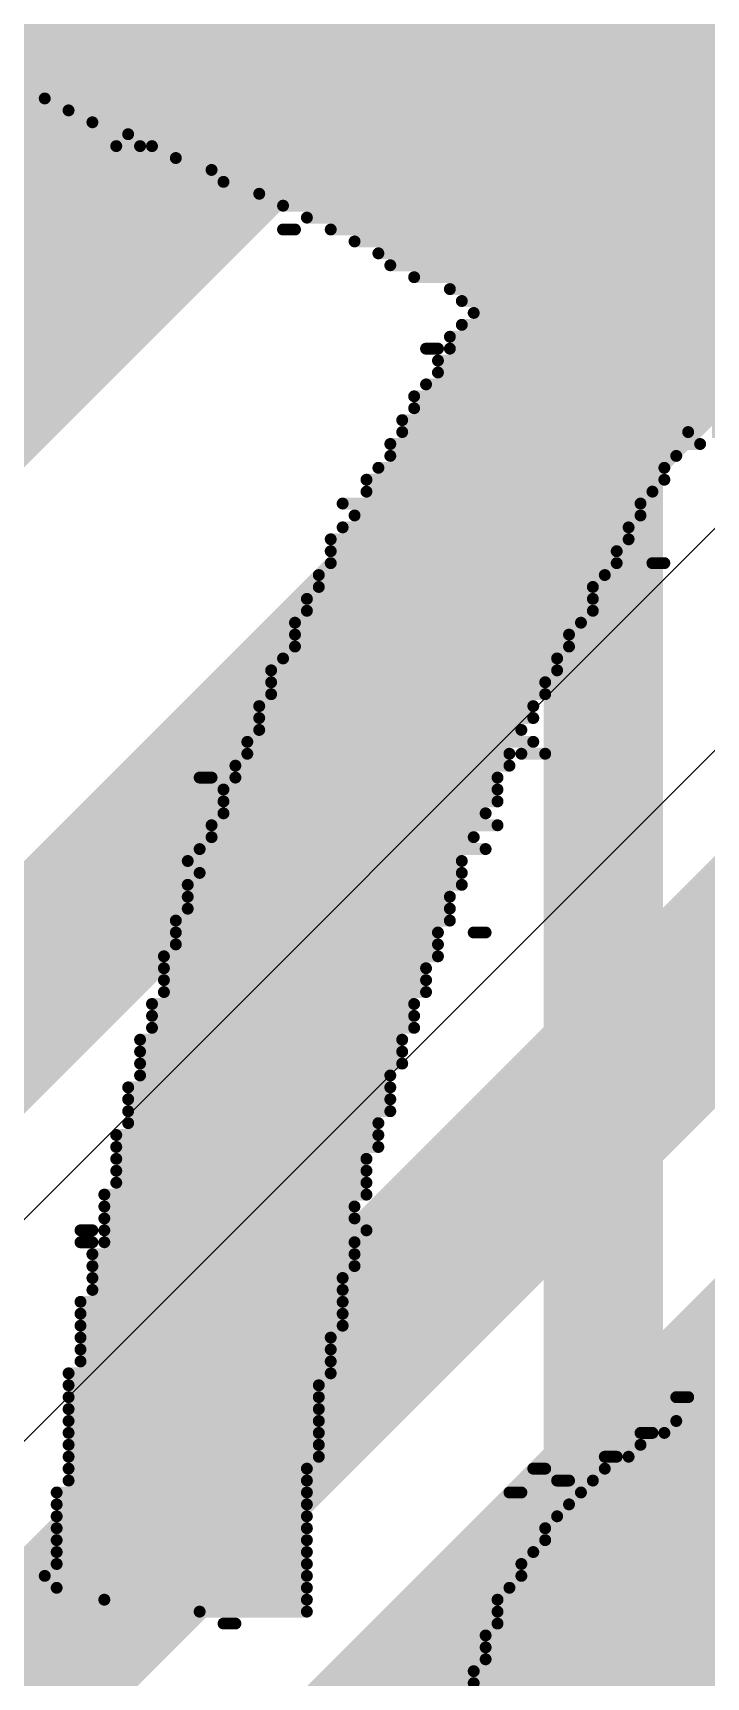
# Model space of a CAD drawing. Header units: inches. Extents: x -0.9 to 13.3, y -2.2 to 2.7.
# Drawn here: x 1.0454 to 1.1019, y -0.3145 to -0.1765 of the extents above; entities that cross this region are included whole.
import ezdxf

# ---------------------------------------------------------------- set-up
doc = ezdxf.new("R2010")
doc.units = ezdxf.units.IN
doc.header["$MEASUREMENT"] = 0
for name, color, linetype in [('Board Outline', 216, 'Continuous'), ('Bottom Layer', 5, 'Continuous'), ('Bottom Overlay', 54, 'Continuous'), ('Dimension', 6, 'Continuous'), ('Top Layer', 1, 'Continuous'), ('Top Overlay', 2, 'Continuous'), ('Top Paste', 8, 'Continuous'), ('Top Solder', 216, 'Continuous')]:
    doc.layers.add(name, color=color, linetype=linetype)

# ---------------------------------------------------------------- blocks, each defined once
blk = doc.blocks.new('TSOT_23_6_83')
at = {"layer": 'Top Layer'}
for points in [[(-0.06693, 0.04921), (-0.02756, 0.04921), (-0.02756, 0.02559), (-0.06693, 0.02559)], [(0.02756, 0.04921), (0.06693, 0.04921), (0.06693, 0.02559), (0.02756, 0.02559)], [(-0.06693, 0.01181), (-0.02756, 0.01181), (-0.02756, -0.01181), (-0.06693, -0.01181)], [(0.02756, 0.01181), (0.06693, 0.01181), (0.06693, -0.01181), (0.02756, -0.01181)], [(-0.06693, -0.02559), (-0.02756, -0.02559), (-0.02756, -0.04921), (-0.06693, -0.04921)], [(0.02756, -0.02559), (0.06693, -0.02559), (0.06693, -0.04921), (0.02756, -0.04921)]]:
    blk.add_hatch(color=1, dxfattribs=at).paths.add_polyline_path(points)
at = {"layer": 'Top Paste'}
for points in [[(-0.06693, 0.04921), (-0.02756, 0.04921), (-0.02756, 0.02559), (-0.06693, 0.02559)], [(0.02756, 0.04921), (0.06693, 0.04921), (0.06693, 0.02559), (0.02756, 0.02559)], [(-0.06693, 0.01181), (-0.02756, 0.01181), (-0.02756, -0.01181), (-0.06693, -0.01181)], [(0.02756, 0.01181), (0.06693, 0.01181), (0.06693, -0.01181), (0.02756, -0.01181)], [(-0.06693, -0.02559), (-0.02756, -0.02559), (-0.02756, -0.04921), (-0.06693, -0.04921)], [(0.02756, -0.02559), (0.06693, -0.02559), (0.06693, -0.04921), (0.02756, -0.04921)]]:
    blk.add_hatch(color=8, dxfattribs=at).paths.add_polyline_path(points)
at = {"layer": 'Top Solder'}
for points in [[(-0.07093, 0.05321), (-0.02356, 0.05321), (-0.02356, 0.02159), (-0.07093, 0.02159)], [(0.02356, 0.05321), (0.07093, 0.05321), (0.07093, 0.02159), (0.02356, 0.02159)], [(-0.07093, 0.01581), (-0.02356, 0.01581), (-0.02356, -0.01581), (-0.07093, -0.01581)], [(0.02356, 0.01581), (0.07093, 0.01581), (0.07093, -0.01581), (0.02356, -0.01581)], [(-0.07093, -0.02159), (-0.02356, -0.02159), (-0.02356, -0.05321), (-0.07093, -0.05321)], [(0.02356, -0.02159), (0.07093, -0.02159), (0.07093, -0.05321), (0.02356, -0.05321)]]:
    blk.add_hatch(color=216, dxfattribs=at).paths.add_polyline_path(points)
at = {"layer": 'Top Overlay'}
for points in [[(-0.034, 0.059, 0.005, 0.005, 0), (-0.034, 0.054, 0.005, 0.005, 0)], [(0.034, 0.059, 0.005, 0.005, 0), (-0.034, 0.059, 0.005, 0.005, 0)], [(0.034, 0.059, 0.005, 0.005, 0), (0.034, 0.054, 0.005, 0.005, 0)], [(-0.073, 0.038, 0.005, 0.005, 0), (-0.078, 0.043, 0.005, 0.005, 0)], [(-0.078, 0.043, 0.005, 0.005, 0), (-0.078, 0.033, 0.005, 0.005, 0)], [(-0.073, 0.038, 0.005, 0.005, 0), (-0.078, 0.033, 0.005, 0.005, 0)], [(-0.034, -0.054, 0.005, 0.005, 0), (-0.034, -0.059, 0.005, 0.005, 0)], [(0.034, -0.054, 0.005, 0.005, 0), (0.034, -0.059, 0.005, 0.005, 0)], [(0.034, -0.059, 0.005, 0.005, 0), (-0.034, -0.059, 0.005, 0.005, 0)]]:
    blk.add_lwpolyline(points, format="xyseb", dxfattribs=at)
for points in [[(-0.03525, 0.059, 0.0025, 0.0025, 1), (-0.03275, 0.059, 0.0025, 0.0025, 1)], [(-0.03525, 0.059, 0.0025, 0.0025, 1), (-0.03275, 0.059, 0.0025, 0.0025, 1)], [(0.03275, 0.059, 0.0025, 0.0025, 1), (0.03525, 0.059, 0.0025, 0.0025, 1)], [(0.03275, 0.059, 0.0025, 0.0025, 1), (0.03525, 0.059, 0.0025, 0.0025, 1)], [(-0.03525, 0.054, 0.0025, 0.0025, 1), (-0.03275, 0.054, 0.0025, 0.0025, 1)], [(0.03275, 0.054, 0.0025, 0.0025, 1), (0.03525, 0.054, 0.0025, 0.0025, 1)], [(-0.07925, 0.043, 0.0025, 0.0025, 1), (-0.07675, 0.043, 0.0025, 0.0025, 1)], [(-0.07925, 0.043, 0.0025, 0.0025, 1), (-0.07675, 0.043, 0.0025, 0.0025, 1)], [(-0.07425, 0.038, 0.0025, 0.0025, 1), (-0.07175, 0.038, 0.0025, 0.0025, 1)], [(-0.07425, 0.038, 0.0025, 0.0025, 1), (-0.07175, 0.038, 0.0025, 0.0025, 1)], [(-0.07925, 0.033, 0.0025, 0.0025, 1), (-0.07675, 0.033, 0.0025, 0.0025, 1)], [(-0.07925, 0.033, 0.0025, 0.0025, 1), (-0.07675, 0.033, 0.0025, 0.0025, 1)], [(-0.03525, -0.054, 0.0025, 0.0025, 1), (-0.03275, -0.054, 0.0025, 0.0025, 1)], [(0.03275, -0.054, 0.0025, 0.0025, 1), (0.03525, -0.054, 0.0025, 0.0025, 1)], [(-0.03525, -0.059, 0.0025, 0.0025, 1), (-0.03275, -0.059, 0.0025, 0.0025, 1)], [(-0.03525, -0.059, 0.0025, 0.0025, 1), (-0.03275, -0.059, 0.0025, 0.0025, 1)], [(0.03275, -0.059, 0.0025, 0.0025, 1), (0.03525, -0.059, 0.0025, 0.0025, 1)], [(0.03275, -0.059, 0.0025, 0.0025, 1), (0.03525, -0.059, 0.0025, 0.0025, 1)]]:
    blk.add_lwpolyline(points, format="xyseb", close=True, dxfattribs=at)

msp = doc.modelspace()

# ---------------------------------------------------------------- linework, layer by layer
at = {"layer": 'Board Outline'}
msp.add_lwpolyline([(1.99867, 0.21567, 0.01, 0.01, -1.122171), (-0.01159, -1.51329, 0.01, 0.01, 0)], format="xyseb", dxfattribs=at)
at = {"layer": 'Bottom Layer'}
for p, q in [((0.8333, -0.48749), (1.15422, -0.16657)), ((1.15453, -0.18488), (0.82408, -0.51533))]:
    msp.add_line(p, q, dxfattribs=at)
for points in [[(0.79924, -0.44076, 0.025, 0.025, 0), (1.1005, -0.1395, 0.025, 0.025, 0)], [(0.82357, -0.47776, 0.015, 0.015, 0), (1.14799, -0.15334, 0.015, 0.015, 0)], [(0.70852, -0.6858, 0.015, 0.015, 0), (1.20009, -0.19424, 0.015, 0.015, 0)], [(0.83381, -0.52506, 0.015, 0.015, 0), (1.16426, -0.19461, 0.015, 0.015, 0)], [(0.75238, -0.67369, 0.015, 0.015, 0), (1.19605, -0.23002, 0.015, 0.015, 0)]]:
    msp.add_lwpolyline(points, format="xyseb", dxfattribs=at)
at = {"layer": 'Bottom Overlay'}
for points in [[(1.0324, -0.17605, 0.001, 0.001, 0), (1.2054, -0.17605, 0.001, 0.001, 0)], [(1.0344, -0.17705, 0.001, 0.001, 0), (1.2064, -0.17705, 0.001, 0.001, 0)], [(1.0364, -0.17805, 0.001, 0.001, 0), (1.2074, -0.17805, 0.001, 0.001, 0)], [(1.0394, -0.17905, 0.001, 0.001, 0), (1.2094, -0.17905, 0.001, 0.001, 0)], [(1.0414, -0.18005, 0.001, 0.001, 0), (1.2104, -0.18005, 0.001, 0.001, 0)], [(1.0434, -0.18105, 0.001, 0.001, 0), (1.2114, -0.18105, 0.001, 0.001, 0)], [(1.0464, -0.18205, 0.001, 0.001, 0), (1.2124, -0.18205, 0.001, 0.001, 0)], [(1.0484, -0.18305, 0.001, 0.001, 0), (1.2134, -0.18305, 0.001, 0.001, 0)], [(1.0504, -0.18405, 0.001, 0.001, 0), (1.2144, -0.18405, 0.001, 0.001, 0)], [(1.0534, -0.18505, 0.001, 0.001, 0), (1.2154, -0.18505, 0.001, 0.001, 0)], [(1.0524, -0.18605, 0.001, 0.001, 0), (1.0544, -0.18605, 0.001, 0.001, 0)], [(1.0554, -0.18605, 0.001, 0.001, 0), (1.2164, -0.18605, 0.001, 0.001, 0)], [(1.0574, -0.18705, 0.001, 0.001, 0), (1.2174, -0.18705, 0.001, 0.001, 0)], [(1.0604, -0.18805, 0.001, 0.001, 0), (1.2194, -0.18805, 0.001, 0.001, 0)], [(1.0614, -0.18905, 0.001, 0.001, 0), (1.2204, -0.18905, 0.001, 0.001, 0)], [(1.0644, -0.19005, 0.001, 0.001, 0), (1.2224, -0.19005, 0.001, 0.001, 0)], [(1.0664, -0.19105, 0.001, 0.001, 0), (1.2224, -0.19105, 0.001, 0.001, 0)], [(1.0684, -0.19205, 0.001, 0.001, 0), (1.2244, -0.19205, 0.001, 0.001, 0)], [(1.0664, -0.19305, 0.001, 0.001, 0), (1.0674, -0.19305, 0.001, 0.001, 0)], [(1.0704, -0.19305, 0.001, 0.001, 0), (1.2244, -0.19305, 0.001, 0.001, 0)], [(1.0724, -0.19405, 0.001, 0.001, 0), (1.2264, -0.19405, 0.001, 0.001, 0)], [(1.0744, -0.19505, 0.001, 0.001, 0), (1.2264, -0.19505, 0.001, 0.001, 0)], [(1.0754, -0.19605, 0.001, 0.001, 0), (1.2284, -0.19605, 0.001, 0.001, 0)], [(1.0774, -0.19705, 0.001, 0.001, 0), (1.2294, -0.19705, 0.001, 0.001, 0)], [(1.0804, -0.19805, 0.001, 0.001, 0), (1.2304, -0.19805, 0.001, 0.001, 0)], [(1.0814, -0.19905, 0.001, 0.001, 0), (1.2314, -0.19905, 0.001, 0.001, 0)], [(1.0824, -0.20005, 0.001, 0.001, 0), (1.2324, -0.20005, 0.001, 0.001, 0)], [(1.0814, -0.20105, 0.001, 0.001, 0), (1.2334, -0.20105, 0.001, 0.001, 0)], [(1.0784, -0.20305, 0.001, 0.001, 0), (1.0794, -0.20305, 0.001, 0.001, 0)], [(1.0804, -0.20205, 0.001, 0.001, 0), (1.2344, -0.20205, 0.001, 0.001, 0)], [(1.0804, -0.20305, 0.001, 0.001, 0), (1.2354, -0.20305, 0.001, 0.001, 0)], [(1.0794, -0.20405, 0.001, 0.001, 0), (1.2374, -0.20405, 0.001, 0.001, 0)], [(1.0784, -0.20605, 0.001, 0.001, 0), (1.2394, -0.20605, 0.001, 0.001, 0)], [(1.0794, -0.20505, 0.001, 0.001, 0), (1.2384, -0.20505, 0.001, 0.001, 0)], [(1.0774, -0.20705, 0.001, 0.001, 0), (1.2404, -0.20705, 0.001, 0.001, 0)], [(1.0774, -0.20805, 0.001, 0.001, 0), (1.2414, -0.20805, 0.001, 0.001, 0)], [(1.0764, -0.20905, 0.001, 0.001, 0), (1.2424, -0.20905, 0.001, 0.001, 0)], [(1.0764, -0.21005, 0.001, 0.001, 0), (1.1004, -0.21005, 0.001, 0.001, 0)], [(1.1024, -0.21005, 0.001, 0.001, 0), (1.2434, -0.21005, 0.001, 0.001, 0)], [(1.0754, -0.21105, 0.001, 0.001, 0), (1.1014, -0.21105, 0.001, 0.001, 0)], [(1.0754, -0.21205, 0.001, 0.001, 0), (1.0994, -0.21205, 0.001, 0.001, 0)], [(1.0734, -0.21405, 0.001, 0.001, 0), (1.0984, -0.21405, 0.001, 0.001, 0)], [(1.0744, -0.21305, 0.001, 0.001, 0), (1.0984, -0.21305, 0.001, 0.001, 0)], [(1.0734, -0.21505, 0.001, 0.001, 0), (1.0974, -0.21505, 0.001, 0.001, 0)], [(1.0714, -0.21605, 0.001, 0.001, 0), (1.0964, -0.21605, 0.001, 0.001, 0)], [(1.0724, -0.21705, 0.001, 0.001, 0), (1.0964, -0.21705, 0.001, 0.001, 0)], [(1.0714, -0.21805, 0.001, 0.001, 0), (1.0954, -0.21805, 0.001, 0.001, 0)], [(1.0704, -0.21905, 0.001, 0.001, 0), (1.0954, -0.21905, 0.001, 0.001, 0)], [(1.0704, -0.22005, 0.001, 0.001, 0), (1.0944, -0.22005, 0.001, 0.001, 0)], [(1.0704, -0.22105, 0.001, 0.001, 0), (1.0944, -0.22105, 0.001, 0.001, 0)], [(1.0974, -0.22105, 0.001, 0.001, 0), (1.0984, -0.22105, 0.001, 0.001, 0)], [(1.0694, -0.22205, 0.001, 0.001, 0), (1.0934, -0.22205, 0.001, 0.001, 0)], [(1.0684, -0.22405, 0.001, 0.001, 0), (1.0924, -0.22405, 0.001, 0.001, 0)], [(1.0694, -0.22305, 0.001, 0.001, 0), (1.0924, -0.22305, 0.001, 0.001, 0)], [(1.0684, -0.22505, 0.001, 0.001, 0), (1.0924, -0.22505, 0.001, 0.001, 0)], [(1.0674, -0.22605, 0.001, 0.001, 0), (1.0914, -0.22605, 0.001, 0.001, 0)], [(1.0674, -0.22705, 0.001, 0.001, 0), (1.0904, -0.22705, 0.001, 0.001, 0)], [(1.0674, -0.22805, 0.001, 0.001, 0), (1.0904, -0.22805, 0.001, 0.001, 0)], [(1.0664, -0.22905, 0.001, 0.001, 0), (1.0894, -0.22905, 0.001, 0.001, 0)], [(1.0654, -0.23005, 0.001, 0.001, 0), (1.0894, -0.23005, 0.001, 0.001, 0)], [(1.0654, -0.23105, 0.001, 0.001, 0), (1.0884, -0.23105, 0.001, 0.001, 0)], [(1.0654, -0.23205, 0.001, 0.001, 0), (1.0884, -0.23205, 0.001, 0.001, 0)], [(1.0644, -0.23305, 0.001, 0.001, 0), (1.0874, -0.23305, 0.001, 0.001, 0)], [(1.0644, -0.23405, 0.001, 0.001, 0), (1.0874, -0.23405, 0.001, 0.001, 0)], [(1.0644, -0.23505, 0.001, 0.001, 0), (1.0864, -0.23505, 0.001, 0.001, 0)], [(1.0634, -0.23605, 0.001, 0.001, 0), (1.0874, -0.23605, 0.001, 0.001, 0)], [(1.0634, -0.23705, 0.001, 0.001, 0), (1.0854, -0.23705, 0.001, 0.001, 0)], [(1.0864, -0.23705, 0.001, 0.001, 0), (1.0884, -0.23705, 0.001, 0.001, 0)], [(1.0594, -0.23905, 0.001, 0.001, 0), (1.0604, -0.23905, 0.001, 0.001, 0)], [(1.0624, -0.23805, 0.001, 0.001, 0), (1.0854, -0.23805, 0.001, 0.001, 0)], [(1.0624, -0.23905, 0.001, 0.001, 0), (1.0844, -0.23905, 0.001, 0.001, 0)], [(1.0614, -0.24005, 0.001, 0.001, 0), (1.0844, -0.24005, 0.001, 0.001, 0)], [(1.0614, -0.24105, 0.001, 0.001, 0), (1.0844, -0.24105, 0.001, 0.001, 0)], [(1.0604, -0.24305, 0.001, 0.001, 0), (1.0844, -0.24305, 0.001, 0.001, 0)], [(1.0614, -0.24205, 0.001, 0.001, 0), (1.0834, -0.24205, 0.001, 0.001, 0)], [(1.0604, -0.24405, 0.001, 0.001, 0), (1.0824, -0.24405, 0.001, 0.001, 0)], [(1.0584, -0.24605, 0.001, 0.001, 0), (1.0814, -0.24605, 0.001, 0.001, 0)], [(1.0594, -0.24505, 0.001, 0.001, 0), (1.0834, -0.24505, 0.001, 0.001, 0)], [(1.0594, -0.24705, 0.001, 0.001, 0), (1.0814, -0.24705, 0.001, 0.001, 0)], [(1.0584, -0.24805, 0.001, 0.001, 0), (1.0814, -0.24805, 0.001, 0.001, 0)], [(1.0584, -0.24905, 0.001, 0.001, 0), (1.0804, -0.24905, 0.001, 0.001, 0)], [(1.0584, -0.25005, 0.001, 0.001, 0), (1.0804, -0.25005, 0.001, 0.001, 0)], [(1.0574, -0.25105, 0.001, 0.001, 0), (1.0804, -0.25105, 0.001, 0.001, 0)], [(1.0574, -0.25205, 0.001, 0.001, 0), (1.0794, -0.25205, 0.001, 0.001, 0)], [(1.0824, -0.25205, 0.001, 0.001, 0), (1.0834, -0.25205, 0.001, 0.001, 0)], [(1.0564, -0.25405, 0.001, 0.001, 0), (1.0794, -0.25405, 0.001, 0.001, 0)], [(1.0574, -0.25305, 0.001, 0.001, 0), (1.0794, -0.25305, 0.001, 0.001, 0)], [(1.0564, -0.25505, 0.001, 0.001, 0), (1.0784, -0.25505, 0.001, 0.001, 0)], [(1.0564, -0.25605, 0.001, 0.001, 0), (1.0784, -0.25605, 0.001, 0.001, 0)], [(1.0564, -0.25705, 0.001, 0.001, 0), (1.0784, -0.25705, 0.001, 0.001, 0)], [(1.0554, -0.25805, 0.001, 0.001, 0), (1.0774, -0.25805, 0.001, 0.001, 0)], [(1.0554, -0.25905, 0.001, 0.001, 0), (1.0774, -0.25905, 0.001, 0.001, 0)], [(1.0544, -0.26105, 0.001, 0.001, 0), (1.0764, -0.26105, 0.001, 0.001, 0)], [(1.0554, -0.26005, 0.001, 0.001, 0), (1.0774, -0.26005, 0.001, 0.001, 0)], [(1.0544, -0.26205, 0.001, 0.001, 0), (1.0764, -0.26205, 0.001, 0.001, 0)], [(1.0544, -0.26305, 0.001, 0.001, 0), (1.0764, -0.26305, 0.001, 0.001, 0)], [(1.0544, -0.26405, 0.001, 0.001, 0), (1.0754, -0.26405, 0.001, 0.001, 0)], [(1.0534, -0.26505, 0.001, 0.001, 0), (1.0754, -0.26505, 0.001, 0.001, 0)], [(1.0534, -0.26605, 0.001, 0.001, 0), (1.0754, -0.26605, 0.001, 0.001, 0)], [(1.0534, -0.26705, 0.001, 0.001, 0), (1.0754, -0.26705, 0.001, 0.001, 0)], [(1.0534, -0.26805, 0.001, 0.001, 0), (1.0744, -0.26805, 0.001, 0.001, 0)], [(1.0524, -0.26905, 0.001, 0.001, 0), (1.0744, -0.26905, 0.001, 0.001, 0)], [(1.0524, -0.27005, 0.001, 0.001, 0), (1.0744, -0.27005, 0.001, 0.001, 0)], [(1.0524, -0.27105, 0.001, 0.001, 0), (1.0734, -0.27105, 0.001, 0.001, 0)], [(1.0524, -0.27205, 0.001, 0.001, 0), (1.0734, -0.27205, 0.001, 0.001, 0)], [(1.0524, -0.27305, 0.001, 0.001, 0), (1.0734, -0.27305, 0.001, 0.001, 0)], [(1.0514, -0.27405, 0.001, 0.001, 0), (1.0734, -0.27405, 0.001, 0.001, 0)], [(1.0514, -0.27505, 0.001, 0.001, 0), (1.0724, -0.27505, 0.001, 0.001, 0)], [(1.0514, -0.27605, 0.001, 0.001, 0), (1.0724, -0.27605, 0.001, 0.001, 0)], [(1.0494, -0.27705, 0.001, 0.001, 0), (1.0504, -0.27705, 0.001, 0.001, 0)], [(1.0514, -0.27705, 0.001, 0.001, 0), (1.0734, -0.27705, 0.001, 0.001, 0)], [(1.0494, -0.27805, 0.001, 0.001, 0), (1.0504, -0.27805, 0.001, 0.001, 0)], [(1.0504, -0.27905, 0.001, 0.001, 0), (1.0724, -0.27905, 0.001, 0.001, 0)], [(1.0514, -0.27805, 0.001, 0.001, 0), (1.0724, -0.27805, 0.001, 0.001, 0)], [(1.0504, -0.28005, 0.001, 0.001, 0), (1.0724, -0.28005, 0.001, 0.001, 0)], [(1.0504, -0.28105, 0.001, 0.001, 0), (1.0714, -0.28105, 0.001, 0.001, 0)], [(1.0494, -0.28305, 0.001, 0.001, 0), (1.0714, -0.28305, 0.001, 0.001, 0)], [(1.0504, -0.28205, 0.001, 0.001, 0), (1.0714, -0.28205, 0.001, 0.001, 0)], [(1.0494, -0.28405, 0.001, 0.001, 0), (1.0714, -0.28405, 0.001, 0.001, 0)], [(1.0494, -0.28505, 0.001, 0.001, 0), (1.0714, -0.28505, 0.001, 0.001, 0)], [(1.0494, -0.28605, 0.001, 0.001, 0), (1.0704, -0.28605, 0.001, 0.001, 0)], [(1.0494, -0.28705, 0.001, 0.001, 0), (1.0704, -0.28705, 0.001, 0.001, 0)], [(1.0494, -0.28805, 0.001, 0.001, 0), (1.0704, -0.28805, 0.001, 0.001, 0)], [(1.0484, -0.28905, 0.001, 0.001, 0), (1.0704, -0.28905, 0.001, 0.001, 0)], [(1.0484, -0.29005, 0.001, 0.001, 0), (1.0694, -0.29005, 0.001, 0.001, 0)], [(1.0484, -0.29105, 0.001, 0.001, 0), (1.0694, -0.29105, 0.001, 0.001, 0)], [(1.0994, -0.29105, 0.001, 0.001, 0), (1.1004, -0.29105, 0.001, 0.001, 0)], [(1.0484, -0.29205, 0.001, 0.001, 0), (1.0694, -0.29205, 0.001, 0.001, 0)], [(1.0484, -0.29305, 0.001, 0.001, 0), (1.0694, -0.29305, 0.001, 0.001, 0)], [(1.0994, -0.29305, 0.001, 0.001, 0), (1.1944, -0.29305, 0.001, 0.001, 0)], [(1.0484, -0.29405, 0.001, 0.001, 0), (1.0694, -0.29405, 0.001, 0.001, 0)], [(1.0964, -0.29405, 0.001, 0.001, 0), (1.0974, -0.29405, 0.001, 0.001, 0)], [(1.0984, -0.29405, 0.001, 0.001, 0), (1.1944, -0.29405, 0.001, 0.001, 0)], [(1.0484, -0.29505, 0.001, 0.001, 0), (1.0694, -0.29505, 0.001, 0.001, 0)], [(1.0964, -0.29505, 0.001, 0.001, 0), (1.1944, -0.29505, 0.001, 0.001, 0)], [(1.0484, -0.29605, 0.001, 0.001, 0), (1.0694, -0.29605, 0.001, 0.001, 0)], [(1.0484, -0.29705, 0.001, 0.001, 0), (1.0684, -0.29705, 0.001, 0.001, 0)], [(1.0874, -0.29705, 0.001, 0.001, 0), (1.0884, -0.29705, 0.001, 0.001, 0)], [(1.0934, -0.29605, 0.001, 0.001, 0), (1.0944, -0.29605, 0.001, 0.001, 0)], [(1.0934, -0.29705, 0.001, 0.001, 0), (1.1944, -0.29705, 0.001, 0.001, 0)], [(1.0954, -0.29605, 0.001, 0.001, 0), (1.1944, -0.29605, 0.001, 0.001, 0)], [(1.0484, -0.29805, 0.001, 0.001, 0), (1.0684, -0.29805, 0.001, 0.001, 0)], [(1.0894, -0.29805, 0.001, 0.001, 0), (1.0904, -0.29805, 0.001, 0.001, 0)], [(1.0924, -0.29805, 0.001, 0.001, 0), (1.1944, -0.29805, 0.001, 0.001, 0)], [(1.0474, -0.29905, 0.001, 0.001, 0), (1.0684, -0.29905, 0.001, 0.001, 0)], [(1.0854, -0.29905, 0.001, 0.001, 0), (1.0864, -0.29905, 0.001, 0.001, 0)], [(1.0914, -0.29905, 0.001, 0.001, 0), (1.1944, -0.29905, 0.001, 0.001, 0)], [(1.0474, -0.30005, 0.001, 0.001, 0), (1.0684, -0.30005, 0.001, 0.001, 0)], [(1.0474, -0.30105, 0.001, 0.001, 0), (1.0684, -0.30105, 0.001, 0.001, 0)], [(1.0894, -0.30105, 0.001, 0.001, 0), (1.1944, -0.30105, 0.001, 0.001, 0)], [(1.0904, -0.30005, 0.001, 0.001, 0), (1.1944, -0.30005, 0.001, 0.001, 0)], [(1.0474, -0.30205, 0.001, 0.001, 0), (1.0684, -0.30205, 0.001, 0.001, 0)], [(1.0884, -0.30205, 0.001, 0.001, 0), (1.1944, -0.30205, 0.001, 0.001, 0)], [(1.0474, -0.30305, 0.001, 0.001, 0), (1.0684, -0.30305, 0.001, 0.001, 0)], [(1.0474, -0.30405, 0.001, 0.001, 0), (1.0684, -0.30405, 0.001, 0.001, 0)], [(1.0874, -0.30405, 0.001, 0.001, 0), (1.1944, -0.30405, 0.001, 0.001, 0)], [(1.0884, -0.30305, 0.001, 0.001, 0), (1.1944, -0.30305, 0.001, 0.001, 0)], [(1.0474, -0.30505, 0.001, 0.001, 0), (1.0684, -0.30505, 0.001, 0.001, 0)], [(1.0864, -0.30505, 0.001, 0.001, 0), (1.1944, -0.30505, 0.001, 0.001, 0)], [(1.0464, -0.30605, 0.001, 0.001, 0), (1.0684, -0.30605, 0.001, 0.001, 0)], [(1.0864, -0.30605, 0.001, 0.001, 0), (1.1944, -0.30605, 0.001, 0.001, 0)], [(1.0474, -0.30705, 0.001, 0.001, 0), (1.0684, -0.30705, 0.001, 0.001, 0)], [(1.0514, -0.30805, 0.001, 0.001, 0), (1.0684, -0.30805, 0.001, 0.001, 0)], [(1.0844, -0.30805, 0.001, 0.001, 0), (1.1944, -0.30805, 0.001, 0.001, 0)], [(1.0854, -0.30705, 0.001, 0.001, 0), (1.1944, -0.30705, 0.001, 0.001, 0)], [(1.0594, -0.30905, 0.001, 0.001, 0), (1.0684, -0.30905, 0.001, 0.001, 0)], [(1.0844, -0.30905, 0.001, 0.001, 0), (1.1944, -0.30905, 0.001, 0.001, 0)], [(1.0614, -0.31005, 0.001, 0.001, 0), (1.0624, -0.31005, 0.001, 0.001, 0)], [(1.0844, -0.31005, 0.001, 0.001, 0), (1.1944, -0.31005, 0.001, 0.001, 0)], [(1.0834, -0.31105, 0.001, 0.001, 0), (1.1944, -0.31105, 0.001, 0.001, 0)], [(1.0834, -0.31205, 0.001, 0.001, 0), (1.1944, -0.31205, 0.001, 0.001, 0)], [(1.0834, -0.31305, 0.001, 0.001, 0), (1.1944, -0.31305, 0.001, 0.001, 0)], [(1.0824, -0.31405, 0.001, 0.001, 0), (1.1944, -0.31405, 0.001, 0.001, 0)], [(1.0824, -0.31505, 0.001, 0.001, 0), (1.1944, -0.31505, 0.001, 0.001, 0)]]:
    msp.add_lwpolyline(points, format="xyseb", dxfattribs=at)
for points in [[(1.04615, -0.18205, 0.0005, 0.0005, 1), (1.04665, -0.18205, 0.0005, 0.0005, 1)], [(1.04815, -0.18305, 0.0005, 0.0005, 1), (1.04865, -0.18305, 0.0005, 0.0005, 1)], [(1.05015, -0.18405, 0.0005, 0.0005, 1), (1.05065, -0.18405, 0.0005, 0.0005, 1)], [(1.05315, -0.18505, 0.0005, 0.0005, 1), (1.05365, -0.18505, 0.0005, 0.0005, 1)], [(1.05215, -0.18605, 0.0005, 0.0005, 1), (1.05265, -0.18605, 0.0005, 0.0005, 1)], [(1.05415, -0.18605, 0.0005, 0.0005, 1), (1.05465, -0.18605, 0.0005, 0.0005, 1)], [(1.05515, -0.18605, 0.0005, 0.0005, 1), (1.05565, -0.18605, 0.0005, 0.0005, 1)], [(1.05715, -0.18705, 0.0005, 0.0005, 1), (1.05765, -0.18705, 0.0005, 0.0005, 1)], [(1.06015, -0.18805, 0.0005, 0.0005, 1), (1.06065, -0.18805, 0.0005, 0.0005, 1)], [(1.06115, -0.18905, 0.0005, 0.0005, 1), (1.06165, -0.18905, 0.0005, 0.0005, 1)], [(1.06415, -0.19005, 0.0005, 0.0005, 1), (1.06465, -0.19005, 0.0005, 0.0005, 1)], [(1.06615, -0.19105, 0.0005, 0.0005, 1), (1.06665, -0.19105, 0.0005, 0.0005, 1)], [(1.06815, -0.19205, 0.0005, 0.0005, 1), (1.06865, -0.19205, 0.0005, 0.0005, 1)], [(1.06615, -0.19305, 0.0005, 0.0005, 1), (1.06665, -0.19305, 0.0005, 0.0005, 1)], [(1.06715, -0.19305, 0.0005, 0.0005, 1), (1.06765, -0.19305, 0.0005, 0.0005, 1)], [(1.07015, -0.19305, 0.0005, 0.0005, 1), (1.07065, -0.19305, 0.0005, 0.0005, 1)], [(1.07215, -0.19405, 0.0005, 0.0005, 1), (1.07265, -0.19405, 0.0005, 0.0005, 1)], [(1.07415, -0.19505, 0.0005, 0.0005, 1), (1.07465, -0.19505, 0.0005, 0.0005, 1)], [(1.07515, -0.19605, 0.0005, 0.0005, 1), (1.07565, -0.19605, 0.0005, 0.0005, 1)], [(1.07715, -0.19705, 0.0005, 0.0005, 1), (1.07765, -0.19705, 0.0005, 0.0005, 1)], [(1.08015, -0.19805, 0.0005, 0.0005, 1), (1.08065, -0.19805, 0.0005, 0.0005, 1)], [(1.08115, -0.19905, 0.0005, 0.0005, 1), (1.08165, -0.19905, 0.0005, 0.0005, 1)], [(1.08215, -0.20005, 0.0005, 0.0005, 1), (1.08265, -0.20005, 0.0005, 0.0005, 1)], [(1.08115, -0.20105, 0.0005, 0.0005, 1), (1.08165, -0.20105, 0.0005, 0.0005, 1)], [(1.07815, -0.20305, 0.0005, 0.0005, 1), (1.07865, -0.20305, 0.0005, 0.0005, 1)], [(1.07915, -0.20305, 0.0005, 0.0005, 1), (1.07965, -0.20305, 0.0005, 0.0005, 1)], [(1.08015, -0.20205, 0.0005, 0.0005, 1), (1.08065, -0.20205, 0.0005, 0.0005, 1)], [(1.08015, -0.20305, 0.0005, 0.0005, 1), (1.08065, -0.20305, 0.0005, 0.0005, 1)], [(1.07915, -0.20405, 0.0005, 0.0005, 1), (1.07965, -0.20405, 0.0005, 0.0005, 1)], [(1.07815, -0.20605, 0.0005, 0.0005, 1), (1.07865, -0.20605, 0.0005, 0.0005, 1)], [(1.07915, -0.20505, 0.0005, 0.0005, 1), (1.07965, -0.20505, 0.0005, 0.0005, 1)], [(1.07715, -0.20705, 0.0005, 0.0005, 1), (1.07765, -0.20705, 0.0005, 0.0005, 1)], [(1.07715, -0.20805, 0.0005, 0.0005, 1), (1.07765, -0.20805, 0.0005, 0.0005, 1)], [(1.07615, -0.20905, 0.0005, 0.0005, 1), (1.07665, -0.20905, 0.0005, 0.0005, 1)], [(1.07615, -0.21005, 0.0005, 0.0005, 1), (1.07665, -0.21005, 0.0005, 0.0005, 1)], [(1.10015, -0.21005, 0.0005, 0.0005, 1), (1.10065, -0.21005, 0.0005, 0.0005, 1)], [(1.07515, -0.21105, 0.0005, 0.0005, 1), (1.07565, -0.21105, 0.0005, 0.0005, 1)], [(1.10115, -0.21105, 0.0005, 0.0005, 1), (1.10165, -0.21105, 0.0005, 0.0005, 1)], [(1.07515, -0.21205, 0.0005, 0.0005, 1), (1.07565, -0.21205, 0.0005, 0.0005, 1)], [(1.09915, -0.21205, 0.0005, 0.0005, 1), (1.09965, -0.21205, 0.0005, 0.0005, 1)], [(1.07315, -0.21405, 0.0005, 0.0005, 1), (1.07365, -0.21405, 0.0005, 0.0005, 1)], [(1.07415, -0.21305, 0.0005, 0.0005, 1), (1.07465, -0.21305, 0.0005, 0.0005, 1)], [(1.09815, -0.21305, 0.0005, 0.0005, 1), (1.09865, -0.21305, 0.0005, 0.0005, 1)], [(1.09815, -0.21405, 0.0005, 0.0005, 1), (1.09865, -0.21405, 0.0005, 0.0005, 1)], [(1.07315, -0.21505, 0.0005, 0.0005, 1), (1.07365, -0.21505, 0.0005, 0.0005, 1)], [(1.09715, -0.21505, 0.0005, 0.0005, 1), (1.09765, -0.21505, 0.0005, 0.0005, 1)], [(1.07115, -0.21605, 0.0005, 0.0005, 1), (1.07165, -0.21605, 0.0005, 0.0005, 1)], [(1.07215, -0.21705, 0.0005, 0.0005, 1), (1.07265, -0.21705, 0.0005, 0.0005, 1)], [(1.09615, -0.21605, 0.0005, 0.0005, 1), (1.09665, -0.21605, 0.0005, 0.0005, 1)], [(1.09615, -0.21705, 0.0005, 0.0005, 1), (1.09665, -0.21705, 0.0005, 0.0005, 1)], [(1.07115, -0.21805, 0.0005, 0.0005, 1), (1.07165, -0.21805, 0.0005, 0.0005, 1)], [(1.09515, -0.21805, 0.0005, 0.0005, 1), (1.09565, -0.21805, 0.0005, 0.0005, 1)], [(1.07015, -0.21905, 0.0005, 0.0005, 1), (1.07065, -0.21905, 0.0005, 0.0005, 1)], [(1.09515, -0.21905, 0.0005, 0.0005, 1), (1.09565, -0.21905, 0.0005, 0.0005, 1)], [(1.07015, -0.22005, 0.0005, 0.0005, 1), (1.07065, -0.22005, 0.0005, 0.0005, 1)], [(1.07015, -0.22105, 0.0005, 0.0005, 1), (1.07065, -0.22105, 0.0005, 0.0005, 1)], [(1.09415, -0.22005, 0.0005, 0.0005, 1), (1.09465, -0.22005, 0.0005, 0.0005, 1)], [(1.09415, -0.22105, 0.0005, 0.0005, 1), (1.09465, -0.22105, 0.0005, 0.0005, 1)], [(1.09715, -0.22105, 0.0005, 0.0005, 1), (1.09765, -0.22105, 0.0005, 0.0005, 1)], [(1.09815, -0.22105, 0.0005, 0.0005, 1), (1.09865, -0.22105, 0.0005, 0.0005, 1)], [(1.06915, -0.22205, 0.0005, 0.0005, 1), (1.06965, -0.22205, 0.0005, 0.0005, 1)], [(1.09315, -0.22205, 0.0005, 0.0005, 1), (1.09365, -0.22205, 0.0005, 0.0005, 1)], [(1.06815, -0.22405, 0.0005, 0.0005, 1), (1.06865, -0.22405, 0.0005, 0.0005, 1)], [(1.06915, -0.22305, 0.0005, 0.0005, 1), (1.06965, -0.22305, 0.0005, 0.0005, 1)], [(1.09215, -0.22305, 0.0005, 0.0005, 1), (1.09265, -0.22305, 0.0005, 0.0005, 1)], [(1.09215, -0.22405, 0.0005, 0.0005, 1), (1.09265, -0.22405, 0.0005, 0.0005, 1)], [(1.06815, -0.22505, 0.0005, 0.0005, 1), (1.06865, -0.22505, 0.0005, 0.0005, 1)], [(1.09215, -0.22505, 0.0005, 0.0005, 1), (1.09265, -0.22505, 0.0005, 0.0005, 1)], [(1.06715, -0.22605, 0.0005, 0.0005, 1), (1.06765, -0.22605, 0.0005, 0.0005, 1)], [(1.09115, -0.22605, 0.0005, 0.0005, 1), (1.09165, -0.22605, 0.0005, 0.0005, 1)], [(1.06715, -0.22705, 0.0005, 0.0005, 1), (1.06765, -0.22705, 0.0005, 0.0005, 1)], [(1.06715, -0.22805, 0.0005, 0.0005, 1), (1.06765, -0.22805, 0.0005, 0.0005, 1)], [(1.09015, -0.22705, 0.0005, 0.0005, 1), (1.09065, -0.22705, 0.0005, 0.0005, 1)], [(1.09015, -0.22805, 0.0005, 0.0005, 1), (1.09065, -0.22805, 0.0005, 0.0005, 1)], [(1.06615, -0.22905, 0.0005, 0.0005, 1), (1.06665, -0.22905, 0.0005, 0.0005, 1)], [(1.08915, -0.22905, 0.0005, 0.0005, 1), (1.08965, -0.22905, 0.0005, 0.0005, 1)], [(1.06515, -0.23005, 0.0005, 0.0005, 1), (1.06565, -0.23005, 0.0005, 0.0005, 1)], [(1.08915, -0.23005, 0.0005, 0.0005, 1), (1.08965, -0.23005, 0.0005, 0.0005, 1)], [(1.06515, -0.23105, 0.0005, 0.0005, 1), (1.06565, -0.23105, 0.0005, 0.0005, 1)], [(1.06515, -0.23205, 0.0005, 0.0005, 1), (1.06565, -0.23205, 0.0005, 0.0005, 1)], [(1.08815, -0.23105, 0.0005, 0.0005, 1), (1.08865, -0.23105, 0.0005, 0.0005, 1)], [(1.08815, -0.23205, 0.0005, 0.0005, 1), (1.08865, -0.23205, 0.0005, 0.0005, 1)], [(1.06415, -0.23305, 0.0005, 0.0005, 1), (1.06465, -0.23305, 0.0005, 0.0005, 1)], [(1.08715, -0.23305, 0.0005, 0.0005, 1), (1.08765, -0.23305, 0.0005, 0.0005, 1)], [(1.06415, -0.23405, 0.0005, 0.0005, 1), (1.06465, -0.23405, 0.0005, 0.0005, 1)], [(1.06415, -0.23505, 0.0005, 0.0005, 1), (1.06465, -0.23505, 0.0005, 0.0005, 1)], [(1.08615, -0.23505, 0.0005, 0.0005, 1), (1.08665, -0.23505, 0.0005, 0.0005, 1)], [(1.08715, -0.23405, 0.0005, 0.0005, 1), (1.08765, -0.23405, 0.0005, 0.0005, 1)], [(1.06315, -0.23605, 0.0005, 0.0005, 1), (1.06365, -0.23605, 0.0005, 0.0005, 1)], [(1.08715, -0.23605, 0.0005, 0.0005, 1), (1.08765, -0.23605, 0.0005, 0.0005, 1)], [(1.06315, -0.23705, 0.0005, 0.0005, 1), (1.06365, -0.23705, 0.0005, 0.0005, 1)], [(1.08515, -0.23705, 0.0005, 0.0005, 1), (1.08565, -0.23705, 0.0005, 0.0005, 1)], [(1.08615, -0.23705, 0.0005, 0.0005, 1), (1.08665, -0.23705, 0.0005, 0.0005, 1)], [(1.08815, -0.23705, 0.0005, 0.0005, 1), (1.08865, -0.23705, 0.0005, 0.0005, 1)], [(1.05915, -0.23905, 0.0005, 0.0005, 1), (1.05965, -0.23905, 0.0005, 0.0005, 1)], [(1.06015, -0.23905, 0.0005, 0.0005, 1), (1.06065, -0.23905, 0.0005, 0.0005, 1)], [(1.06215, -0.23805, 0.0005, 0.0005, 1), (1.06265, -0.23805, 0.0005, 0.0005, 1)], [(1.06215, -0.23905, 0.0005, 0.0005, 1), (1.06265, -0.23905, 0.0005, 0.0005, 1)], [(1.08415, -0.23905, 0.0005, 0.0005, 1), (1.08465, -0.23905, 0.0005, 0.0005, 1)], [(1.08515, -0.23805, 0.0005, 0.0005, 1), (1.08565, -0.23805, 0.0005, 0.0005, 1)], [(1.06115, -0.24005, 0.0005, 0.0005, 1), (1.06165, -0.24005, 0.0005, 0.0005, 1)], [(1.08415, -0.24005, 0.0005, 0.0005, 1), (1.08465, -0.24005, 0.0005, 0.0005, 1)], [(1.06115, -0.24105, 0.0005, 0.0005, 1), (1.06165, -0.24105, 0.0005, 0.0005, 1)], [(1.08415, -0.24105, 0.0005, 0.0005, 1), (1.08465, -0.24105, 0.0005, 0.0005, 1)], [(1.06015, -0.24305, 0.0005, 0.0005, 1), (1.06065, -0.24305, 0.0005, 0.0005, 1)], [(1.06115, -0.24205, 0.0005, 0.0005, 1), (1.06165, -0.24205, 0.0005, 0.0005, 1)], [(1.08315, -0.24205, 0.0005, 0.0005, 1), (1.08365, -0.24205, 0.0005, 0.0005, 1)], [(1.08415, -0.24305, 0.0005, 0.0005, 1), (1.08465, -0.24305, 0.0005, 0.0005, 1)], [(1.06015, -0.24405, 0.0005, 0.0005, 1), (1.06065, -0.24405, 0.0005, 0.0005, 1)], [(1.08215, -0.24405, 0.0005, 0.0005, 1), (1.08265, -0.24405, 0.0005, 0.0005, 1)], [(1.05815, -0.24605, 0.0005, 0.0005, 1), (1.05865, -0.24605, 0.0005, 0.0005, 1)], [(1.05915, -0.24505, 0.0005, 0.0005, 1), (1.05965, -0.24505, 0.0005, 0.0005, 1)], [(1.08115, -0.24605, 0.0005, 0.0005, 1), (1.08165, -0.24605, 0.0005, 0.0005, 1)], [(1.08315, -0.24505, 0.0005, 0.0005, 1), (1.08365, -0.24505, 0.0005, 0.0005, 1)], [(1.05915, -0.24705, 0.0005, 0.0005, 1), (1.05965, -0.24705, 0.0005, 0.0005, 1)], [(1.08115, -0.24705, 0.0005, 0.0005, 1), (1.08165, -0.24705, 0.0005, 0.0005, 1)], [(1.05815, -0.24805, 0.0005, 0.0005, 1), (1.05865, -0.24805, 0.0005, 0.0005, 1)], [(1.08115, -0.24805, 0.0005, 0.0005, 1), (1.08165, -0.24805, 0.0005, 0.0005, 1)], [(1.05815, -0.24905, 0.0005, 0.0005, 1), (1.05865, -0.24905, 0.0005, 0.0005, 1)], [(1.05815, -0.25005, 0.0005, 0.0005, 1), (1.05865, -0.25005, 0.0005, 0.0005, 1)], [(1.08015, -0.24905, 0.0005, 0.0005, 1), (1.08065, -0.24905, 0.0005, 0.0005, 1)], [(1.08015, -0.25005, 0.0005, 0.0005, 1), (1.08065, -0.25005, 0.0005, 0.0005, 1)], [(1.05715, -0.25105, 0.0005, 0.0005, 1), (1.05765, -0.25105, 0.0005, 0.0005, 1)], [(1.08015, -0.25105, 0.0005, 0.0005, 1), (1.08065, -0.25105, 0.0005, 0.0005, 1)], [(1.05715, -0.25205, 0.0005, 0.0005, 1), (1.05765, -0.25205, 0.0005, 0.0005, 1)], [(1.07915, -0.25205, 0.0005, 0.0005, 1), (1.07965, -0.25205, 0.0005, 0.0005, 1)], [(1.08215, -0.25205, 0.0005, 0.0005, 1), (1.08265, -0.25205, 0.0005, 0.0005, 1)], [(1.08315, -0.25205, 0.0005, 0.0005, 1), (1.08365, -0.25205, 0.0005, 0.0005, 1)], [(1.05615, -0.25405, 0.0005, 0.0005, 1), (1.05665, -0.25405, 0.0005, 0.0005, 1)], [(1.05715, -0.25305, 0.0005, 0.0005, 1), (1.05765, -0.25305, 0.0005, 0.0005, 1)], [(1.07915, -0.25305, 0.0005, 0.0005, 1), (1.07965, -0.25305, 0.0005, 0.0005, 1)], [(1.07915, -0.25405, 0.0005, 0.0005, 1), (1.07965, -0.25405, 0.0005, 0.0005, 1)], [(1.05615, -0.25505, 0.0005, 0.0005, 1), (1.05665, -0.25505, 0.0005, 0.0005, 1)], [(1.07815, -0.25505, 0.0005, 0.0005, 1), (1.07865, -0.25505, 0.0005, 0.0005, 1)], [(1.05615, -0.25605, 0.0005, 0.0005, 1), (1.05665, -0.25605, 0.0005, 0.0005, 1)], [(1.05615, -0.25705, 0.0005, 0.0005, 1), (1.05665, -0.25705, 0.0005, 0.0005, 1)], [(1.07815, -0.25605, 0.0005, 0.0005, 1), (1.07865, -0.25605, 0.0005, 0.0005, 1)], [(1.07815, -0.25705, 0.0005, 0.0005, 1), (1.07865, -0.25705, 0.0005, 0.0005, 1)], [(1.05515, -0.25805, 0.0005, 0.0005, 1), (1.05565, -0.25805, 0.0005, 0.0005, 1)], [(1.07715, -0.25805, 0.0005, 0.0005, 1), (1.07765, -0.25805, 0.0005, 0.0005, 1)], [(1.05515, -0.25905, 0.0005, 0.0005, 1), (1.05565, -0.25905, 0.0005, 0.0005, 1)], [(1.07715, -0.25905, 0.0005, 0.0005, 1), (1.07765, -0.25905, 0.0005, 0.0005, 1)], [(1.05415, -0.26105, 0.0005, 0.0005, 1), (1.05465, -0.26105, 0.0005, 0.0005, 1)], [(1.05515, -0.26005, 0.0005, 0.0005, 1), (1.05565, -0.26005, 0.0005, 0.0005, 1)], [(1.07615, -0.26105, 0.0005, 0.0005, 1), (1.07665, -0.26105, 0.0005, 0.0005, 1)], [(1.07715, -0.26005, 0.0005, 0.0005, 1), (1.07765, -0.26005, 0.0005, 0.0005, 1)], [(1.05415, -0.26205, 0.0005, 0.0005, 1), (1.05465, -0.26205, 0.0005, 0.0005, 1)], [(1.07615, -0.26205, 0.0005, 0.0005, 1), (1.07665, -0.26205, 0.0005, 0.0005, 1)], [(1.05415, -0.26305, 0.0005, 0.0005, 1), (1.05465, -0.26305, 0.0005, 0.0005, 1)], [(1.05415, -0.26405, 0.0005, 0.0005, 1), (1.05465, -0.26405, 0.0005, 0.0005, 1)], [(1.07515, -0.26405, 0.0005, 0.0005, 1), (1.07565, -0.26405, 0.0005, 0.0005, 1)], [(1.07615, -0.26305, 0.0005, 0.0005, 1), (1.07665, -0.26305, 0.0005, 0.0005, 1)], [(1.05315, -0.26505, 0.0005, 0.0005, 1), (1.05365, -0.26505, 0.0005, 0.0005, 1)], [(1.07515, -0.26505, 0.0005, 0.0005, 1), (1.07565, -0.26505, 0.0005, 0.0005, 1)], [(1.05315, -0.26605, 0.0005, 0.0005, 1), (1.05365, -0.26605, 0.0005, 0.0005, 1)], [(1.07515, -0.26605, 0.0005, 0.0005, 1), (1.07565, -0.26605, 0.0005, 0.0005, 1)], [(1.05315, -0.26705, 0.0005, 0.0005, 1), (1.05365, -0.26705, 0.0005, 0.0005, 1)], [(1.05315, -0.26805, 0.0005, 0.0005, 1), (1.05365, -0.26805, 0.0005, 0.0005, 1)], [(1.07415, -0.26805, 0.0005, 0.0005, 1), (1.07465, -0.26805, 0.0005, 0.0005, 1)], [(1.07515, -0.26705, 0.0005, 0.0005, 1), (1.07565, -0.26705, 0.0005, 0.0005, 1)], [(1.05215, -0.26905, 0.0005, 0.0005, 1), (1.05265, -0.26905, 0.0005, 0.0005, 1)], [(1.07415, -0.26905, 0.0005, 0.0005, 1), (1.07465, -0.26905, 0.0005, 0.0005, 1)], [(1.05215, -0.27005, 0.0005, 0.0005, 1), (1.05265, -0.27005, 0.0005, 0.0005, 1)], [(1.07415, -0.27005, 0.0005, 0.0005, 1), (1.07465, -0.27005, 0.0005, 0.0005, 1)], [(1.05215, -0.27105, 0.0005, 0.0005, 1), (1.05265, -0.27105, 0.0005, 0.0005, 1)], [(1.05215, -0.27205, 0.0005, 0.0005, 1), (1.05265, -0.27205, 0.0005, 0.0005, 1)], [(1.07315, -0.27105, 0.0005, 0.0005, 1), (1.07365, -0.27105, 0.0005, 0.0005, 1)], [(1.07315, -0.27205, 0.0005, 0.0005, 1), (1.07365, -0.27205, 0.0005, 0.0005, 1)], [(1.05215, -0.27305, 0.0005, 0.0005, 1), (1.05265, -0.27305, 0.0005, 0.0005, 1)], [(1.07315, -0.27305, 0.0005, 0.0005, 1), (1.07365, -0.27305, 0.0005, 0.0005, 1)], [(1.05115, -0.27405, 0.0005, 0.0005, 1), (1.05165, -0.27405, 0.0005, 0.0005, 1)], [(1.05115, -0.27505, 0.0005, 0.0005, 1), (1.05165, -0.27505, 0.0005, 0.0005, 1)], [(1.07215, -0.27505, 0.0005, 0.0005, 1), (1.07265, -0.27505, 0.0005, 0.0005, 1)], [(1.07315, -0.27405, 0.0005, 0.0005, 1), (1.07365, -0.27405, 0.0005, 0.0005, 1)], [(1.05115, -0.27605, 0.0005, 0.0005, 1), (1.05165, -0.27605, 0.0005, 0.0005, 1)], [(1.07215, -0.27605, 0.0005, 0.0005, 1), (1.07265, -0.27605, 0.0005, 0.0005, 1)], [(1.04915, -0.27705, 0.0005, 0.0005, 1), (1.04965, -0.27705, 0.0005, 0.0005, 1)], [(1.05015, -0.27705, 0.0005, 0.0005, 1), (1.05065, -0.27705, 0.0005, 0.0005, 1)], [(1.05115, -0.27705, 0.0005, 0.0005, 1), (1.05165, -0.27705, 0.0005, 0.0005, 1)], [(1.07315, -0.27705, 0.0005, 0.0005, 1), (1.07365, -0.27705, 0.0005, 0.0005, 1)], [(1.04915, -0.27805, 0.0005, 0.0005, 1), (1.04965, -0.27805, 0.0005, 0.0005, 1)], [(1.05015, -0.27805, 0.0005, 0.0005, 1), (1.05065, -0.27805, 0.0005, 0.0005, 1)], [(1.05015, -0.27905, 0.0005, 0.0005, 1), (1.05065, -0.27905, 0.0005, 0.0005, 1)], [(1.05115, -0.27805, 0.0005, 0.0005, 1), (1.05165, -0.27805, 0.0005, 0.0005, 1)], [(1.07215, -0.27805, 0.0005, 0.0005, 1), (1.07265, -0.27805, 0.0005, 0.0005, 1)], [(1.07215, -0.27905, 0.0005, 0.0005, 1), (1.07265, -0.27905, 0.0005, 0.0005, 1)], [(1.05015, -0.28005, 0.0005, 0.0005, 1), (1.05065, -0.28005, 0.0005, 0.0005, 1)], [(1.07215, -0.28005, 0.0005, 0.0005, 1), (1.07265, -0.28005, 0.0005, 0.0005, 1)], [(1.05015, -0.28105, 0.0005, 0.0005, 1), (1.05065, -0.28105, 0.0005, 0.0005, 1)], [(1.07115, -0.28105, 0.0005, 0.0005, 1), (1.07165, -0.28105, 0.0005, 0.0005, 1)], [(1.04915, -0.28305, 0.0005, 0.0005, 1), (1.04965, -0.28305, 0.0005, 0.0005, 1)], [(1.05015, -0.28205, 0.0005, 0.0005, 1), (1.05065, -0.28205, 0.0005, 0.0005, 1)], [(1.07115, -0.28205, 0.0005, 0.0005, 1), (1.07165, -0.28205, 0.0005, 0.0005, 1)], [(1.07115, -0.28305, 0.0005, 0.0005, 1), (1.07165, -0.28305, 0.0005, 0.0005, 1)], [(1.04915, -0.28405, 0.0005, 0.0005, 1), (1.04965, -0.28405, 0.0005, 0.0005, 1)], [(1.07115, -0.28405, 0.0005, 0.0005, 1), (1.07165, -0.28405, 0.0005, 0.0005, 1)], [(1.04915, -0.28505, 0.0005, 0.0005, 1), (1.04965, -0.28505, 0.0005, 0.0005, 1)], [(1.04915, -0.28605, 0.0005, 0.0005, 1), (1.04965, -0.28605, 0.0005, 0.0005, 1)], [(1.07015, -0.28605, 0.0005, 0.0005, 1), (1.07065, -0.28605, 0.0005, 0.0005, 1)], [(1.07115, -0.28505, 0.0005, 0.0005, 1), (1.07165, -0.28505, 0.0005, 0.0005, 1)], [(1.04915, -0.28705, 0.0005, 0.0005, 1), (1.04965, -0.28705, 0.0005, 0.0005, 1)], [(1.07015, -0.28705, 0.0005, 0.0005, 1), (1.07065, -0.28705, 0.0005, 0.0005, 1)], [(1.04915, -0.28805, 0.0005, 0.0005, 1), (1.04965, -0.28805, 0.0005, 0.0005, 1)], [(1.07015, -0.28805, 0.0005, 0.0005, 1), (1.07065, -0.28805, 0.0005, 0.0005, 1)], [(1.04815, -0.28905, 0.0005, 0.0005, 1), (1.04865, -0.28905, 0.0005, 0.0005, 1)], [(1.04815, -0.29005, 0.0005, 0.0005, 1), (1.04865, -0.29005, 0.0005, 0.0005, 1)], [(1.06915, -0.29005, 0.0005, 0.0005, 1), (1.06965, -0.29005, 0.0005, 0.0005, 1)], [(1.07015, -0.28905, 0.0005, 0.0005, 1), (1.07065, -0.28905, 0.0005, 0.0005, 1)], [(1.04815, -0.29105, 0.0005, 0.0005, 1), (1.04865, -0.29105, 0.0005, 0.0005, 1)], [(1.06915, -0.29105, 0.0005, 0.0005, 1), (1.06965, -0.29105, 0.0005, 0.0005, 1)], [(1.09915, -0.29105, 0.0005, 0.0005, 1), (1.09965, -0.29105, 0.0005, 0.0005, 1)], [(1.10015, -0.29105, 0.0005, 0.0005, 1), (1.10065, -0.29105, 0.0005, 0.0005, 1)], [(1.04815, -0.29205, 0.0005, 0.0005, 1), (1.04865, -0.29205, 0.0005, 0.0005, 1)], [(1.04815, -0.29305, 0.0005, 0.0005, 1), (1.04865, -0.29305, 0.0005, 0.0005, 1)], [(1.06915, -0.29205, 0.0005, 0.0005, 1), (1.06965, -0.29205, 0.0005, 0.0005, 1)], [(1.06915, -0.29305, 0.0005, 0.0005, 1), (1.06965, -0.29305, 0.0005, 0.0005, 1)], [(1.09915, -0.29305, 0.0005, 0.0005, 1), (1.09965, -0.29305, 0.0005, 0.0005, 1)], [(1.04815, -0.29405, 0.0005, 0.0005, 1), (1.04865, -0.29405, 0.0005, 0.0005, 1)], [(1.06915, -0.29405, 0.0005, 0.0005, 1), (1.06965, -0.29405, 0.0005, 0.0005, 1)], [(1.09615, -0.29405, 0.0005, 0.0005, 1), (1.09665, -0.29405, 0.0005, 0.0005, 1)], [(1.09715, -0.29405, 0.0005, 0.0005, 1), (1.09765, -0.29405, 0.0005, 0.0005, 1)], [(1.09815, -0.29405, 0.0005, 0.0005, 1), (1.09865, -0.29405, 0.0005, 0.0005, 1)], [(1.04815, -0.29505, 0.0005, 0.0005, 1), (1.04865, -0.29505, 0.0005, 0.0005, 1)], [(1.06915, -0.29505, 0.0005, 0.0005, 1), (1.06965, -0.29505, 0.0005, 0.0005, 1)], [(1.09615, -0.29505, 0.0005, 0.0005, 1), (1.09665, -0.29505, 0.0005, 0.0005, 1)], [(1.04815, -0.29605, 0.0005, 0.0005, 1), (1.04865, -0.29605, 0.0005, 0.0005, 1)], [(1.04815, -0.29705, 0.0005, 0.0005, 1), (1.04865, -0.29705, 0.0005, 0.0005, 1)], [(1.06815, -0.29705, 0.0005, 0.0005, 1), (1.06865, -0.29705, 0.0005, 0.0005, 1)], [(1.06915, -0.29605, 0.0005, 0.0005, 1), (1.06965, -0.29605, 0.0005, 0.0005, 1)], [(1.08715, -0.29705, 0.0005, 0.0005, 1), (1.08765, -0.29705, 0.0005, 0.0005, 1)], [(1.08815, -0.29705, 0.0005, 0.0005, 1), (1.08865, -0.29705, 0.0005, 0.0005, 1)], [(1.09315, -0.29605, 0.0005, 0.0005, 1), (1.09365, -0.29605, 0.0005, 0.0005, 1)], [(1.09315, -0.29705, 0.0005, 0.0005, 1), (1.09365, -0.29705, 0.0005, 0.0005, 1)], [(1.09415, -0.29605, 0.0005, 0.0005, 1), (1.09465, -0.29605, 0.0005, 0.0005, 1)], [(1.09515, -0.29605, 0.0005, 0.0005, 1), (1.09565, -0.29605, 0.0005, 0.0005, 1)], [(1.04815, -0.29805, 0.0005, 0.0005, 1), (1.04865, -0.29805, 0.0005, 0.0005, 1)], [(1.06815, -0.29805, 0.0005, 0.0005, 1), (1.06865, -0.29805, 0.0005, 0.0005, 1)], [(1.08915, -0.29805, 0.0005, 0.0005, 1), (1.08965, -0.29805, 0.0005, 0.0005, 1)], [(1.09015, -0.29805, 0.0005, 0.0005, 1), (1.09065, -0.29805, 0.0005, 0.0005, 1)], [(1.09215, -0.29805, 0.0005, 0.0005, 1), (1.09265, -0.29805, 0.0005, 0.0005, 1)], [(1.04715, -0.29905, 0.0005, 0.0005, 1), (1.04765, -0.29905, 0.0005, 0.0005, 1)], [(1.06815, -0.29905, 0.0005, 0.0005, 1), (1.06865, -0.29905, 0.0005, 0.0005, 1)], [(1.08515, -0.29905, 0.0005, 0.0005, 1), (1.08565, -0.29905, 0.0005, 0.0005, 1)], [(1.08615, -0.29905, 0.0005, 0.0005, 1), (1.08665, -0.29905, 0.0005, 0.0005, 1)], [(1.09115, -0.29905, 0.0005, 0.0005, 1), (1.09165, -0.29905, 0.0005, 0.0005, 1)], [(1.04715, -0.30005, 0.0005, 0.0005, 1), (1.04765, -0.30005, 0.0005, 0.0005, 1)], [(1.04715, -0.30105, 0.0005, 0.0005, 1), (1.04765, -0.30105, 0.0005, 0.0005, 1)], [(1.06815, -0.30005, 0.0005, 0.0005, 1), (1.06865, -0.30005, 0.0005, 0.0005, 1)], [(1.06815, -0.30105, 0.0005, 0.0005, 1), (1.06865, -0.30105, 0.0005, 0.0005, 1)], [(1.08915, -0.30105, 0.0005, 0.0005, 1), (1.08965, -0.30105, 0.0005, 0.0005, 1)], [(1.09015, -0.30005, 0.0005, 0.0005, 1), (1.09065, -0.30005, 0.0005, 0.0005, 1)], [(1.04715, -0.30205, 0.0005, 0.0005, 1), (1.04765, -0.30205, 0.0005, 0.0005, 1)], [(1.06815, -0.30205, 0.0005, 0.0005, 1), (1.06865, -0.30205, 0.0005, 0.0005, 1)], [(1.08815, -0.30205, 0.0005, 0.0005, 1), (1.08865, -0.30205, 0.0005, 0.0005, 1)], [(1.04715, -0.30305, 0.0005, 0.0005, 1), (1.04765, -0.30305, 0.0005, 0.0005, 1)], [(1.04715, -0.30405, 0.0005, 0.0005, 1), (1.04765, -0.30405, 0.0005, 0.0005, 1)], [(1.06815, -0.30305, 0.0005, 0.0005, 1), (1.06865, -0.30305, 0.0005, 0.0005, 1)], [(1.06815, -0.30405, 0.0005, 0.0005, 1), (1.06865, -0.30405, 0.0005, 0.0005, 1)], [(1.08715, -0.30405, 0.0005, 0.0005, 1), (1.08765, -0.30405, 0.0005, 0.0005, 1)], [(1.08815, -0.30305, 0.0005, 0.0005, 1), (1.08865, -0.30305, 0.0005, 0.0005, 1)], [(1.04715, -0.30505, 0.0005, 0.0005, 1), (1.04765, -0.30505, 0.0005, 0.0005, 1)], [(1.06815, -0.30505, 0.0005, 0.0005, 1), (1.06865, -0.30505, 0.0005, 0.0005, 1)], [(1.08615, -0.30505, 0.0005, 0.0005, 1), (1.08665, -0.30505, 0.0005, 0.0005, 1)], [(1.04615, -0.30605, 0.0005, 0.0005, 1), (1.04665, -0.30605, 0.0005, 0.0005, 1)], [(1.06815, -0.30605, 0.0005, 0.0005, 1), (1.06865, -0.30605, 0.0005, 0.0005, 1)], [(1.08615, -0.30605, 0.0005, 0.0005, 1), (1.08665, -0.30605, 0.0005, 0.0005, 1)], [(1.04715, -0.30705, 0.0005, 0.0005, 1), (1.04765, -0.30705, 0.0005, 0.0005, 1)], [(1.05115, -0.30805, 0.0005, 0.0005, 1), (1.05165, -0.30805, 0.0005, 0.0005, 1)], [(1.06815, -0.30705, 0.0005, 0.0005, 1), (1.06865, -0.30705, 0.0005, 0.0005, 1)], [(1.06815, -0.30805, 0.0005, 0.0005, 1), (1.06865, -0.30805, 0.0005, 0.0005, 1)], [(1.08415, -0.30805, 0.0005, 0.0005, 1), (1.08465, -0.30805, 0.0005, 0.0005, 1)], [(1.08515, -0.30705, 0.0005, 0.0005, 1), (1.08565, -0.30705, 0.0005, 0.0005, 1)], [(1.05915, -0.30905, 0.0005, 0.0005, 1), (1.05965, -0.30905, 0.0005, 0.0005, 1)], [(1.06815, -0.30905, 0.0005, 0.0005, 1), (1.06865, -0.30905, 0.0005, 0.0005, 1)], [(1.08415, -0.30905, 0.0005, 0.0005, 1), (1.08465, -0.30905, 0.0005, 0.0005, 1)], [(1.06115, -0.31005, 0.0005, 0.0005, 1), (1.06165, -0.31005, 0.0005, 0.0005, 1)], [(1.06215, -0.31005, 0.0005, 0.0005, 1), (1.06265, -0.31005, 0.0005, 0.0005, 1)], [(1.08415, -0.31005, 0.0005, 0.0005, 1), (1.08465, -0.31005, 0.0005, 0.0005, 1)], [(1.08315, -0.31105, 0.0005, 0.0005, 1), (1.08365, -0.31105, 0.0005, 0.0005, 1)], [(1.08315, -0.31205, 0.0005, 0.0005, 1), (1.08365, -0.31205, 0.0005, 0.0005, 1)], [(1.08315, -0.31305, 0.0005, 0.0005, 1), (1.08365, -0.31305, 0.0005, 0.0005, 1)], [(1.08215, -0.31405, 0.0005, 0.0005, 1), (1.08265, -0.31405, 0.0005, 0.0005, 1)], [(1.08215, -0.31505, 0.0005, 0.0005, 1), (1.08265, -0.31505, 0.0005, 0.0005, 1)]]:
    msp.add_lwpolyline(points, format="xyseb", close=True, dxfattribs=at)
at = {"layer": 'Dimension'}
for points in [[(1.09328, -2.09985, 0.01, 0.01, 0), (1.09328, 0.56948, 0.01, 0.01, 0)], [(0.04081, 0.0156, 0.01, 0.01, -3.064051), (0.02964, -1.5299, 0.01, 0.01, 0)]]:
    msp.add_lwpolyline(points, format="xyseb", dxfattribs=at)

# ---------------------------------------------------------------- block references
at = {"rotation": 180}
msp.add_blockref('TSOT_23_6_83', (1.00388, -0.11665), dxfattribs=at)

doc.saveas('drawing.dxf')
